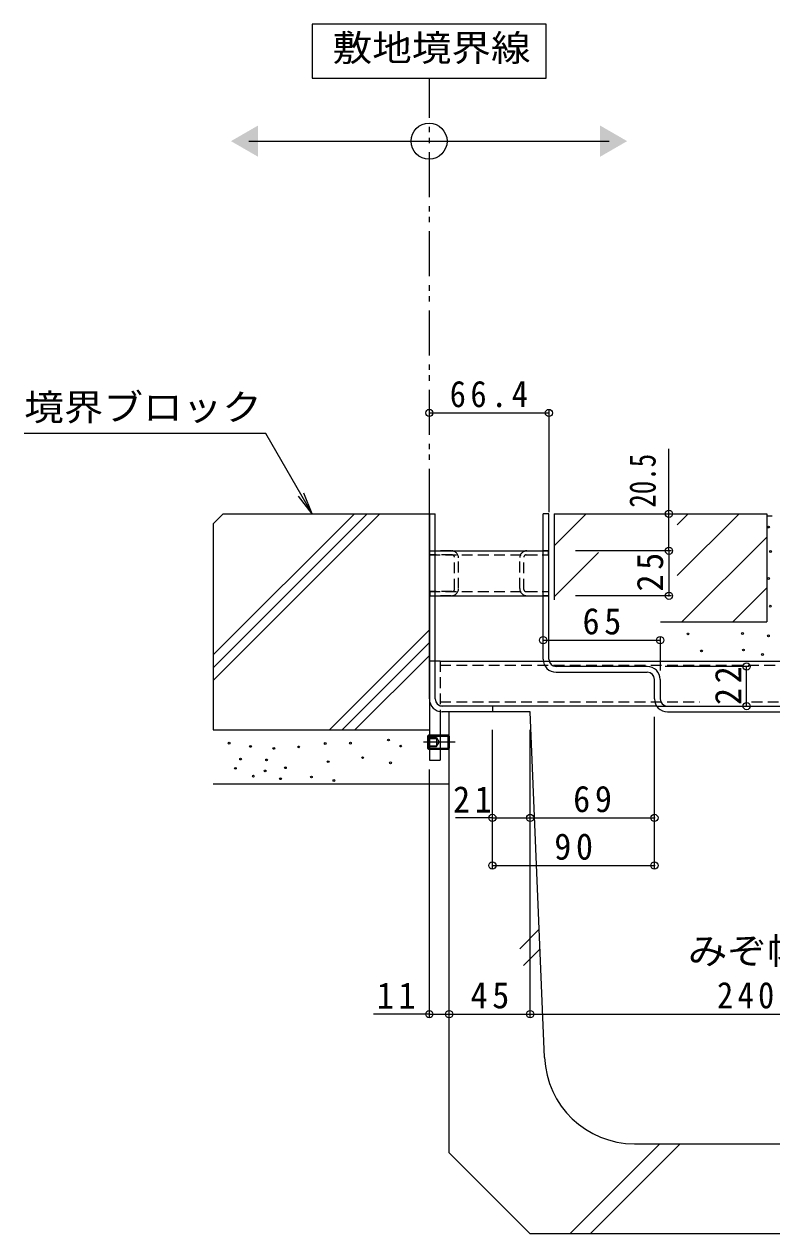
# Model space of a CAD drawing. Units: millimetres at full size, sheet at 1:5; some dimension numbers follow another scale. Extents: x -1703 to 1949, y -1363 to 1322.
# Drawn here: x 334 to 750, y -898 to -226 of the extents above; entities that cross this region are included whole.
import ezdxf
from ezdxf.enums import TextEntityAlignment as Align

# ---------------------------------------------------------------- set-up
doc = ezdxf.new("R2010")
doc.units = ezdxf.units.MM
doc.header["$LTSCALE"] = 5
doc.header["$PDMODE"] = 32
doc.header["$PDSIZE"] = 4
for name, pattern in [('CHAIN1', [8, 5, -1, 1, -1]), ('DASHED1', [1.8, 1.2, -0.6]), ('DOUBLE_CHAIN1', [8.8, 5, -1, 0.6, -0.6, 0.6, -1])]:
    doc.linetypes.add(name, pattern=pattern)
for name, color, linetype, lineweight in [('4-0_通り芯', 7, 'Continuous', 9), ('4-3_寸法', 7, 'DASHED1', 9), ('4-4_文字', 7, 'Continuous', 9), ('4-5_建具', 7, 'Continuous', 9), ('4-E_見え係り', 7, 'Continuous', 9), ('4-F_断熱材', 6, 'Continuous', 5)]:
    doc.layers.add(name, color=color, linetype=linetype, lineweight=lineweight)
doc.styles.add('ＭＳ ゴシック', font='')
doc.styles.get('ＭＳ ゴシック').set_extended_font_data('MS Gothic')

msp = doc.modelspace()

# ---------------------------------------------------------------- linework, layer by layer
at = {"layer": '4-0_通り芯'}
for p, q in [((559.342, -601.035), (559.342, -498.235)), ((559.342, -498.235), (562.542, -498.235)), ((562.542, -601.035), (562.542, -498.235)), ((625.742, -498.235), (622.542, -498.235)), ((622.542, -579.035), (622.542, -498.235)), ((625.742, -579.035), (625.742, -498.235)), ((562.542, -518.735), (622.542, -518.735)), ((562.542, -543.735), (622.542, -543.735)), ((565.342, -580.035), (622.542, -580.035)), ((625.742, -580.035), (905.342, -580.035)), ((680.342, -583.035), (629.742, -583.035)), ((629.742, -586.235), (680.342, -586.235)), ((684.342, -601.035), (684.342, -590.235)), ((687.542, -590.235), (687.542, -601.035)), ((559.342, -601.035), (559.342, -635.035)), ((565.342, -608.134), (565.342, -635.035)), ((594.342, -605.035), (566.542, -605.035)), ((594.342, -608.235), (566.542, -608.235)), ((685.555, -605.035), (594.342, -605.035)), ((594.342, -605.035), (594.342, -608.235)), ((691.542, -605.035), (905.342, -605.035)), ((691.542, -608.235), (900.342, -608.235)), ((559.342, -635.035), (565.342, -635.035))]:
    msp.add_line(p, q, dxfattribs=at)
at = {"layer": '4-0_通り芯', "linetype": 'DASHED1'}
for p, q in [((559.342, -518.735), (562.542, -518.735)), ((559.342, -521.035), (625.742, -521.035)), ((622.542, -518.735), (625.742, -518.735)), ((559.342, -541.435), (625.742, -541.435)), ((559.342, -543.735), (562.542, -543.735)), ((622.542, -543.735), (625.742, -543.735)), ((565.342, -580.035), (559.342, -580.035)), ((565.342, -580.035), (565.342, -608.134)), ((565.342, -582.335), (905.342, -582.335)), ((622.542, -580.035), (625.742, -580.035)), ((565.342, -602.735), (709.548, -602.735)), ((738.314, -602.735), (905.342, -602.735)), ((566.542, -605.035), (565.342, -605.035)), ((577.042, -605.035), (571.055, -605.035)), ((685.555, -605.035), (691.542, -605.035))]:
    msp.add_line(p, q, dxfattribs=at)
at = {"layer": '4-0_通り芯', "color": 2}
for p, q in [((558.342, -621.711), (559.018, -621.035)), ((558.342, -621.711), (558.342, -628.358)), ((558.342, -621.711), (559.342, -621.711)), ((558.342, -622.541), (559.342, -622.541)), ((558.342, -623.041), (559.342, -623.041)), ((559.018, -621.035), (559.342, -621.035)), ((565.342, -621.035), (569.665, -621.035)), ((565.342, -621.711), (570.342, -621.711)), ((569.665, -621.035), (569.665, -629.035)), ((569.665, -621.035), (570.325, -621.694)), ((570.342, -621.711), (570.342, -628.358)), ((558.342, -627.041), (559.342, -627.041)), ((558.342, -627.541), (559.342, -627.541)), ((558.342, -628.358), (559.018, -629.034)), ((558.342, -628.358), (559.342, -628.358)), ((565.342, -628.358), (570.342, -628.358)), ((565.342, -629.035), (569.665, -629.035)), ((569.665, -629.035), (570.342, -628.358))]:
    msp.add_line(p, q, dxfattribs=at)
at = {"layer": '4-0_通り芯', "color": 2, "linetype": 'DASHED1'}
for p, q in [((559.342, -621.035), (565.342, -621.035)), ((559.342, -621.711), (565.342, -621.711)), ((559.342, -622.541), (563.342, -622.541)), ((559.342, -623.041), (563.342, -623.041)), ((563.342, -622.541), (564.774, -625.022)), ((563.342, -622.541), (563.342, -627.541)), ((559.342, -627.041), (563.342, -627.041)), ((559.342, -627.541), (563.342, -627.541)), ((559.342, -628.358), (565.342, -628.358)), ((559.342, -629.035), (565.342, -629.035)), ((563.342, -627.541), (564.789, -625.035))]:
    msp.add_line(p, q, dxfattribs=at)
at = {"layer": '4-0_通り芯', "color": 2, "linetype": 'CHAIN1'}
msp.add_line((573.663, -625.034), (556.163, -625.034), dxfattribs=at)
at = {"layer": '4-0_通り芯', "color": 2}
msp.add_lwpolyline([(559.018, -621.035), (559.018, -629.034), (559.342, -629.035)], dxfattribs=at)
at = {"layer": '4-0_通り芯'}
for centre, radius, start, end in [((629.742, -579.035), 7.2, 180, 270), ((629.742, -579.035), 4, 180, 270), ((680.342, -590.235), 7.2, 0, 90), ((680.342, -590.235), 4, 0, 90), ((566.542, -601.035), 7.2, 180, 270), ((566.542, -601.035), 4, 180, 270), ((691.542, -601.035), 7.2, 180, 270), ((691.542, -601.035), 4, 180, 270)]:
    msp.add_arc(centre, radius, start, end, dxfattribs=at)
at = {"layer": '4-3_寸法'}
for p, q in [((559.542, -521.035), (559.542, -518.735)), ((559.542, -518.735), (562.542, -518.735)), ((562.542, -521.035), (559.542, -521.035)), ((571.542, -518.735), (562.542, -518.735)), ((572.042, -521.035), (562.542, -521.035)), ((573.242, -540.235), (573.242, -522.235)), ((575.542, -539.735), (575.542, -522.735)), ((609.542, -539.735), (609.542, -522.735)), ((611.842, -540.235), (611.842, -522.235)), ((613.042, -521.035), (622.542, -521.035)), ((613.542, -518.735), (622.542, -518.735)), ((625.542, -518.735), (622.542, -518.735)), ((622.542, -521.035), (625.542, -521.035)), ((625.542, -521.035), (625.542, -518.735)), ((559.542, -541.435), (559.542, -543.735)), ((562.542, -541.435), (559.542, -541.435)), ((559.542, -543.735), (562.542, -543.735)), ((572.042, -541.435), (562.542, -541.435)), ((571.542, -543.735), (562.542, -543.735)), ((613.042, -541.435), (622.542, -541.435)), ((613.542, -543.735), (622.542, -543.735)), ((622.542, -541.435), (625.542, -541.435)), ((625.542, -543.735), (622.542, -543.735)), ((625.542, -541.435), (625.542, -543.735))]:
    msp.add_line(p, q, dxfattribs=at)
for centre, radius, start, end in [((571.542, -522.735), 4, 0, 90), ((572.042, -522.235), 1.2, 0, 90), ((613.542, -522.735), 4, 90, 180), ((613.042, -522.235), 1.2, 90, 180), ((571.542, -539.735), 4, 270, 0), ((572.042, -540.235), 1.2, 270, 0), ((613.542, -539.735), 4, 180, 270), ((613.042, -540.235), 1.2, 180, 270)]:
    msp.add_arc(centre, radius, start, end, dxfattribs=at)
at = {"layer": '4-4_文字'}
for p, q in [((559.342, -442.161), (625.742, -442.161)), ((625.742, -440.661), (625.742, -497.235)), ((692.389, -498.235), (692.389, -462.026)), ((692.389, -518.735), (692.389, -498.235)), ((693.889, -518.735), (640.542, -518.735)), ((692.389, -518.735), (692.389, -543.735)), ((693.889, -543.735), (640.542, -543.735)), ((622.542, -568.412), (687.542, -568.412)), ((687.542, -566.912), (687.542, -585.235)), ((737.03, -583.035), (690.342, -583.035)), ((735.53, -605.035), (735.53, -583.035)), ((684.342, -695.106), (684.342, -611.035)), ((594.342, -695.106), (594.342, -618.235)), ((615.342, -777.693), (615.342, -618.235)), ((559.342, -777.693), (559.342, -640.282)), ((594.342, -667.16), (573.898, -667.16)), ((594.342, -667.16), (615.342, -667.16)), ((615.342, -667.16), (684.342, -667.16)), ((594.342, -693.606), (684.342, -693.606)), ((559.342, -776.193), (528.367, -776.193)), ((559.342, -776.193), (570.342, -776.193)), ((570.342, -776.193), (615.342, -776.193)), ((615.342, -776.193), (855.342, -776.193))]:
    msp.add_line(p, q, dxfattribs=at)
for p in [(559.342, -442.161), (625.742, -442.161), (692.389, -498.235), (692.389, -518.735), (692.389, -543.735), (622.542, -568.412), (687.542, -568.412), (735.53, -583.035), (735.53, -605.035), (594.342, -667.16), (615.342, -667.16), (684.342, -667.16), (594.342, -693.606), (684.342, -693.606), (559.342, -776.193), (570.342, -776.193), (615.342, -776.193)]:
    msp.add_point(p, dxfattribs=at)
at = {"layer": '4-5_建具', "color": 2, "linetype": 'DOUBLE_CHAIN1'}
msp.add_line((559.342, -498.235), (559.342, -256.162), dxfattribs=at)
at = {"layer": '4-5_建具'}
for p, q in [((459.184, -291.139), (659.184, -291.139)), ((468.531, -453.54), (334.363, -453.54)), ((494.336, -498.235), (468.531, -453.54)), ((494.336, -498.235), (486.726, -488.318)), ((494.336, -498.235), (489.552, -486.686))]:
    msp.add_line(p, q, dxfattribs=at)
msp.add_lwpolyline([(494.184, -256.162), (624.184, -256.162), (624.184, -226.162), (494.184, -226.162)], close=True, dxfattribs=at)
msp.add_circle((559.184, -291.139), 10, dxfattribs=at)
for points in [[(464.184, -282.479), (464.184, -299.799), (449.184, -291.139)], [(654.184, -282.479), (654.184, -299.799), (669.184, -291.139)]]:
    msp.add_solid(points, dxfattribs=at)
at = {"layer": '4-E_見え係り', "color": 2}
for p, q in [((444.842, -498.235), (439.342, -503.735)), ((439.342, -590.775), (531.883, -498.235)), ((439.342, -583.704), (524.811, -498.235)), ((439.342, -576.633), (517.74, -498.235)), ((439.342, -503.735), (439.342, -618.235)), ((628.742, -498.235), (628.742, -546.015)), ((628.742, -515.975), (646.482, -498.235)), ((628.742, -498.235), (746.742, -498.235)), ((697.009, -504.276), (703.05, -498.235)), ((697.044, -532.525), (731.335, -498.235)), ((746.742, -498.235), (746.742, -558.235)), ((746.742, -499.235), (749.742, -499.235)), ((699.619, -558.235), (746.742, -511.112)), ((628.742, -544.259), (653.234, -519.766)), ((727.903, -558.235), (746.742, -539.396)), ((503.806, -618.235), (559.342, -562.699)), ((687.758, -558.235), (746.742, -558.235)), ((510.877, -618.235), (559.342, -569.77)), ((517.949, -618.235), (559.342, -576.841)), ((439.342, -618.235), (559.342, -618.235)), ((439.325, -648.235), (570.342, -648.235))]:
    msp.add_line(p, q, dxfattribs=at)
msp.add_lwpolyline([(444.842, -498.235), (559.342, -498.235), (559.342, -618.235)], dxfattribs=at)
at = {"layer": '4-E_見え係り'}
for centre in [(747.72, -505.581), (748.832, -519.169), (747.7, -534.106), (748.693, -549.491), (702.969, -564.944), (733.225, -564.682), (747.632, -565.992), (710.435, -574.374), (733.749, -573.85), (744.358, -576.339), (536.679, -623.879), (448.126, -625.643), (459.997, -627.408), (472.991, -628.531), (486.788, -627.729), (501.547, -625.804), (515.503, -625.643), (543.417, -627.248), (454.543, -634.467), (468.981, -634.948), (503.151, -635.91), (522.305, -633.678), (537.802, -636.552), (451.655, -639.6), (461.601, -643.932), (468.179, -641.044), (476.681, -645.375), (479.408, -639.279), (493.846, -644.413), (506.359, -646.338)]:
    msp.add_circle(centre, 0.5, dxfattribs=at)
at = {"layer": '4-F_断熱材'}
for p, q in [((570.342, -853.235), (570.342, -608.235)), ((615.342, -608.235), (570.342, -608.235)), ((623.345, -800.316), (615.342, -608.235)), ((620.374, -729.009), (609.54, -739.843)), ((620.827, -739.87), (611.599, -749.098)), ((570.342, -853.235), (615.342, -898.235)), ((687.389, -848.235), (637.389, -898.235)), ((698.702, -848.235), (648.702, -898.235)), ((673.302, -848.235), (797.382, -848.235)), ((855.342, -898.235), (615.342, -898.235))]:
    msp.add_line(p, q, dxfattribs=at)
msp.add_arc((673.302, -798.235), 50, 182.38593, 270, dxfattribs=at)

# ---------------------------------------------------------------- texts
at = {"layer": '4-4_文字', "color": 2, "style": 'ＭＳ ゴシック', "width": 0.75}
msp.add_text('20.5', height=14.66, rotation=90, dxfattribs=at).set_placement((689.389, -494.79), align=Align.BOTTOM_LEFT)
at = {"layer": '4-4_文字', "color": 2, "style": 'ＭＳ ゴシック', "width": 1.1}
msp.add_text('みぞ幅', height=14.66, dxfattribs=at).set_placement((702.842, -752.786), align=Align.BOTTOM_LEFT)
at = {"layer": '4-4_文字', "color": 2, "char_height": 14.66, "attachment_point": 7, "style": 'ＭＳ ゴシック'}
for s, insert in [('\\T1.28;\\W0.9;66.4', (570.667, -439.161)), ('\\T1.27;\\W0.95;65', (644.417, -565.412)), ('\\T1.27;\\W0.95;21', (572.507, -664.16)), ('\\T1.27;\\W0.95;69', (639.217, -664.16)), ('\\T1.27;\\W0.95;90', (628.717, -690.606)), ('\\T1.27;\\W0.95;11', (530.177, -773.193)), ('\\T1.27;\\W0.95;45', (582.217, -773.193)), ('\\T1.27;\\W0.9;240', (719.092, -773.193))]:
    msp.add_mtext(s, dxfattribs=dict(at, insert=insert))
at = {"layer": '4-4_文字', "color": 2, "char_height": 14.66, "attachment_point": 7, "rotation": 90, "style": 'ＭＳ ゴシック'}
for s, insert in [('\\T1.27;\\W0.95;25', (689.389, -541.36)), ('\\T1.27;\\W0.95;22', (732.53, -604.433))]:
    msp.add_mtext(s, dxfattribs=dict(at, insert=insert))
at = {"layer": '4-5_建具', "color": 2, "style": 'ＭＳ ゴシック', "width": 1.1}
for s, p in [('敷地境界線', (505.605, -251.061)), ('境界ブロック', (334.363, -450.714))]:
    msp.add_text(s, height=14.66, dxfattribs=at).set_placement(p, align=Align.BOTTOM_LEFT)

doc.saveas('drawing.dxf')
